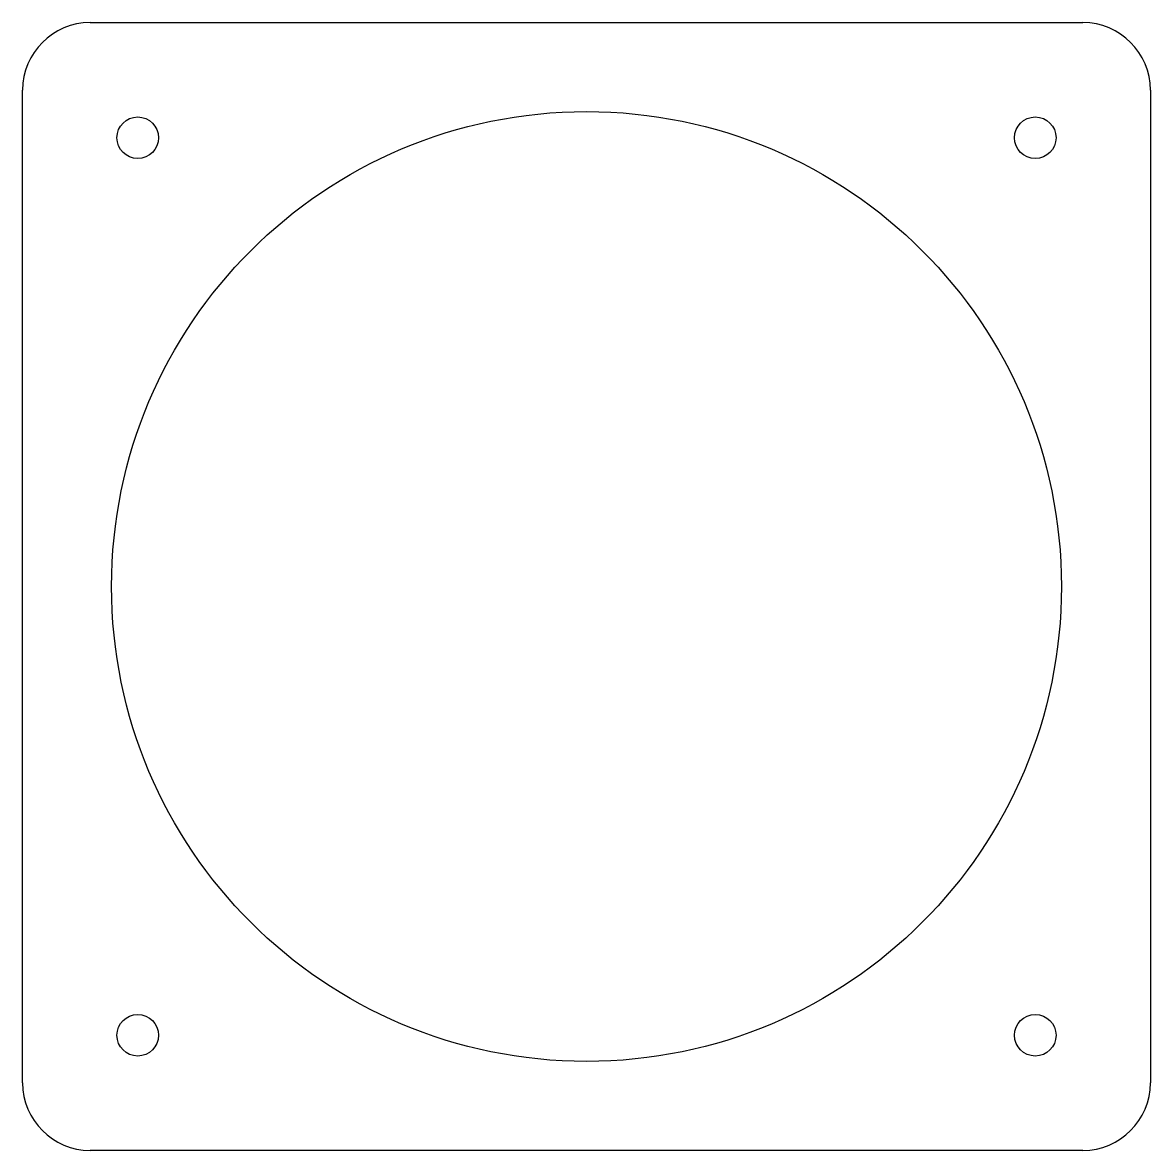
# Model space of a CAD drawing. Header units: metres. Extents: x -2.38 to 2.38, y -2.38 to 2.38.
import ezdxf

# ---------------------------------------------------------------- set-up
doc = ezdxf.new("R2010")
doc.units = ezdxf.units.M

msp = doc.modelspace()

# ---------------------------------------------------------------- linework, layer by layer
for p, q in [((-2.09, 2.375), (2.09, 2.375)), ((-2.375, -2.09), (-2.375, 2.09)), ((2.375, 2.09), (2.375, -2.09)), ((2.09, -2.375), (-2.09, -2.375))]:
    msp.add_line(p, q)
for centre, radius in [((0, 0), 2), ((-1.89, 1.89), 0.0875), ((1.89, 1.89), 0.0875), ((-1.89, -1.89), 0.0875), ((1.89, -1.89), 0.0875)]:
    msp.add_circle(centre, radius)
for centre, start, end in [((-2.09, 2.09), 90, 180), ((2.09, 2.09), 0, 90), ((-2.09, -2.09), 180, 270), ((2.09, -2.09), 270, 360)]:
    msp.add_arc(centre, 0.285, start, end)

doc.saveas('drawing.dxf')
